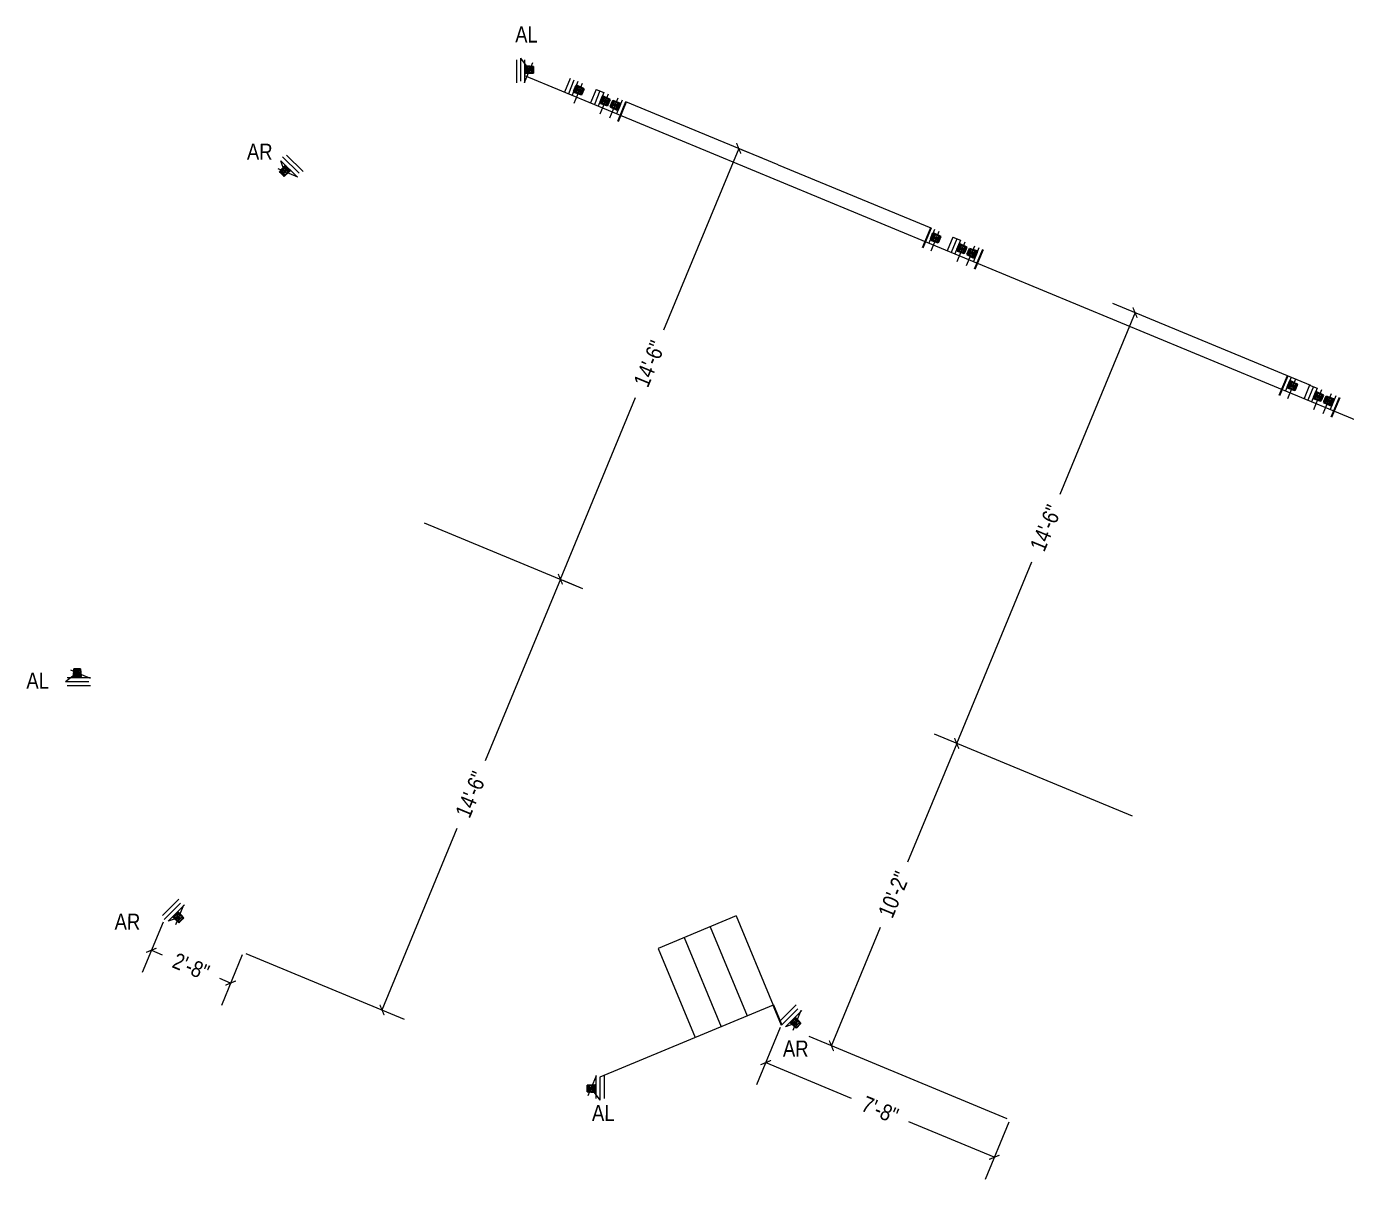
# Model space of a CAD drawing. Header units: inches. Extents: x 23376 to 25615, y 13281 to 14143.
# Drawn here: x 23376 to 23868.4, y 13712.7 to 14142.6 of the extents above; entities that cross this region are included whole.
import ezdxf

# ---------------------------------------------------------------- set-up
doc = ezdxf.new("R2010")
doc.units = ezdxf.units.IN
doc.header["$MEASUREMENT"] = 0
doc.layers.add('BEAMS TEXT', color=3, linetype='Continuous', lineweight=20)
doc.layers.add('FOUNDATION', color=7, linetype='Continuous', lineweight=30)
doc.layers.add('DIMENSIONS', color=3, linetype='Continuous')
doc.styles.add('ARCHENTLTD', font='technical.ttf', dxfattribs={"height": 6})
doc.dimstyles.new('ARCHENTLTD', dxfattribs={"dimscale": 0.05, "dimtxt": 6, "dimasz": 3, "dimexe": 9, "dimexo": 1, "dimgap": 2.5, "dimtad": 0, "dimdec": 1, "dimzin": 1, "dimdsep": 46, "dimlunit": 4, "dimtxsty": 'ARCHENTLTD', "dimblk": 'ARCHTICK', "dimcen": 6, "dimclrd": 256, "dimclre": 256, "dimclrt": 256, "dimazin": 0, "dimtol": 1, "dimtfac": 1, "dimtdec": 1, "dimtofl": 0, "dimtmove": 1, "dimatfit": 3, "dimldrblk": 'ARCHTICK', "dimfxl": 1, "dimfrac": 2, "dimtolj": 1, "dimtzin": 0, "dimlwd": 9, "dimlwe": 9, "dimarcsym": 0})

# ---------------------------------------------------------------- blocks, each defined once
blk = doc.blocks.new('_ArchTick')
at = {"color": 0, "linetype": 'ByBlock', "const_width": 0.15}
blk.add_lwpolyline([(-0.5, -0.5), (0.5, 0.5)], dxfattribs=at)
blk = doc.blocks.new('*D44')
at = {"layer": 'DIMENSIONS', "lineweight": 9}
for p, q in [((23855.08, 14008.72), (23781.17, 14039.34)), ((23789.48, 14035.89), (23761.42, 13968.14)), ((23722.96, 13875.3), (23751.02, 13943.05)), ((23788.56, 13848.13), (23714.65, 13878.75))]:
    blk.add_line(p, q, dxfattribs=at)
at = {"layer": 'DIMENSIONS', "lineweight": 9, "xscale": 3, "yscale": 3, "zscale": 3}
for p, rotation in [((23789.48, 14035.89), 67.49999999999942), ((23722.96, 13875.3), 247.4999999999994)]:
    blk.add_blockref('_ArchTick', p, dxfattribs=dict(at, rotation=rotation))
at = {"layer": 'DIMENSIONS', "lineweight": 9, "insert": (23756.22, 13955.6), "char_height": 6, "attachment_point": 5, "rotation": 67.5, "style": 'ARCHENTLTD'}
blk.add_mtext('\\A1;14\'-6"', dxfattribs=at)
blk = doc.blocks.new('*D45')
at = {"layer": 'DIMENSIONS', "lineweight": 9}
for p, q in [((23788.56, 13848.13), (23714.64, 13878.76)), ((23722.96, 13875.32), (23704.62, 13831.07)), ((23676.24, 13762.58), (23694.57, 13806.83)), ((23741.84, 13735.39), (23667.92, 13766.03))]:
    blk.add_line(p, q, dxfattribs=at)
at = {"layer": 'DIMENSIONS', "lineweight": 9, "xscale": 3, "yscale": 3, "zscale": 3}
for p, rotation in [((23722.96, 13875.32), 67.49033856407726), ((23676.24, 13762.58), 247.4903385640773)]:
    blk.add_blockref('_ArchTick', p, dxfattribs=dict(at, rotation=rotation))
at = {"layer": 'DIMENSIONS', "lineweight": 9, "insert": (23699.6, 13818.95), "char_height": 6, "attachment_point": 5, "rotation": 67.4903, "style": 'ARCHENTLTD'}
blk.add_mtext('\\A1;10\'-2"', dxfattribs=at)
blk = doc.blocks.new('*D46')
at = {"layer": 'DIMENSIONS', "lineweight": 9}
for p, q in [((23524.33, 13957.58), (23583.46, 13933.09)), ((23575.14, 13936.53), (23547.08, 13868.78)), ((23508.62, 13775.94), (23536.68, 13843.69)), ((23457.81, 13796.99), (23516.94, 13772.5))]:
    blk.add_line(p, q, dxfattribs=at)
at = {"layer": 'DIMENSIONS', "lineweight": 9, "xscale": 3, "yscale": 3, "zscale": 3}
for p, rotation in [((23575.14, 13936.53), 67.50000000000088), ((23508.62, 13775.94), 247.5000000000009)]:
    blk.add_blockref('_ArchTick', p, dxfattribs=dict(at, rotation=rotation))
at = {"layer": 'DIMENSIONS', "lineweight": 9, "insert": (23541.88, 13856.24), "char_height": 6, "attachment_point": 5, "rotation": 67.5, "style": 'ARCHENTLTD'}
blk.add_mtext('\\A1;14\'-6"', dxfattribs=at)
blk = doc.blocks.new('*D47')
at = {"layer": 'DIMENSIONS', "lineweight": 9}
for p, q in [((23641.66, 14097.12), (23613.6, 14029.37)), ((23642.58, 14096.74), (23649.98, 14093.68)), ((23575.14, 13936.53), (23603.2, 14004.28)), ((23576.06, 13936.15), (23583.46, 13933.09))]:
    blk.add_line(p, q, dxfattribs=at)
at = {"layer": 'DIMENSIONS', "lineweight": 9, "xscale": 3, "yscale": 3, "zscale": 3}
for p, rotation in [((23641.66, 14097.12), 67.49999999999942), ((23575.14, 13936.53), 247.4999999999994)]:
    blk.add_blockref('_ArchTick', p, dxfattribs=dict(at, rotation=rotation))
at = {"layer": 'DIMENSIONS', "lineweight": 9, "insert": (23608.4, 14016.83), "char_height": 6, "attachment_point": 5, "rotation": 67.5, "style": 'ARCHENTLTD'}
blk.add_mtext('\\A1;14\'-6"', dxfattribs=at)
blk = doc.blocks.new('*D48')
at = {"layer": 'DIMENSIONS', "lineweight": 9}
for p, q in [((23657.17, 13769.35), (23648.33, 13748)), ((23651.77, 13756.32), (23683.64, 13743.11)), ((23736.99, 13721.02), (23705.12, 13734.22)), ((23742.39, 13734.06), (23733.54, 13712.7))]:
    blk.add_line(p, q, dxfattribs=at)
at = {"layer": 'DIMENSIONS', "lineweight": 9, "xscale": 3, "yscale": 3, "zscale": 3}
for p, rotation in [((23651.77, 13756.32), 157.4999999999993), ((23736.99, 13721.02), 337.4999999999993)]:
    blk.add_blockref('_ArchTick', p, dxfattribs=dict(at, rotation=rotation))
at = {"layer": 'DIMENSIONS', "lineweight": 9, "insert": (23694.38, 13738.67), "char_height": 6, "attachment_point": 5, "rotation": 337.5, "style": 'ARCHENTLTD'}
blk.add_mtext('\\A1;7\'-8"', dxfattribs=at)
blk = doc.blocks.new('*D49')
at = {"layer": 'DIMENSIONS', "lineweight": 9}
for p, q in [((23426.94, 13808.69), (23419.15, 13789.89)), ((23422.59, 13798.2), (23426.6, 13796.54)), ((23456.5, 13796.45), (23448.71, 13777.64)), ((23452.16, 13785.96), (23448.15, 13787.62))]:
    blk.add_line(p, q, dxfattribs=at)
at = {"layer": 'DIMENSIONS', "lineweight": 9, "xscale": 3, "yscale": 3, "zscale": 3}
for p, rotation in [((23422.59, 13798.2), 157.5000000000002), ((23452.16, 13785.96), 337.5000000000002)]:
    blk.add_blockref('_ArchTick', p, dxfattribs=dict(at, rotation=rotation))
at = {"layer": 'DIMENSIONS', "lineweight": 9, "insert": (23437.37, 13792.08), "char_height": 6, "attachment_point": 5, "rotation": 337.5, "style": 'ARCHENTLTD'}
blk.add_mtext('\\A1;2\'-8"', dxfattribs=at)

msp = doc.modelspace()

# ---------------------------------------------------------------- linework, layer by layer
for p, q in [((23561.88, 14127.61), (23561.88, 14125.35)), ((23562.02, 14127.61), (23561.88, 14127.61)), ((23562.02, 14127.39), (23562.02, 14127.61)), ((23562.02, 14127.39), (23562.02, 14125.44)), ((23562.15, 14127.43), (23562.15, 14125.44)), ((23562.29, 14127.7), (23565.1, 14127.7)), ((23562.29, 14127.54), (23565.1, 14127.54)), ((23562.29, 14127.14), (23562.29, 14127.42)), ((23562.29, 14125.57), (23562.29, 14127.15)), ((23562.3, 14127.43), (23562.3, 14127.54)), ((23562.42, 14127.23), (23562.42, 14125.62)), ((23565.1, 14127.7), (23562.44, 14127.86)), ((23562.89, 14127.24), (23562.89, 14125.62)), ((23564.44, 14127.23), (23564.44, 14125.62)), ((23564.91, 14127.24), (23564.91, 14125.62)), ((23565.1, 14127.7), (23565.1, 14127.31)), ((23565.1, 14127.36), (23565.1, 14125.49)), ((23565.1, 14127.16), (23565.1, 14125.75)), ((23562.16, 14125.44), (23562.02, 14125.44)), ((23562.29, 14125.19), (23562.05, 14125.19)), ((23562.24, 14125.34), (23562.13, 14125.34)), ((23562.23, 14125.34), (23565.1, 14125.34)), ((23565.1, 14125.2), (23562.25, 14125.02)), ((23562.29, 14125.41), (23562.29, 14125.59)), ((23565.1, 14125.19), (23562.29, 14125.19)), ((23562.3, 14125.41), (23562.3, 14125.34)), ((23565.1, 14125.58), (23565.1, 14125.19)), ((23580.1, 14118.38), (23580.97, 14120.46)), ((23580.23, 14118.33), (23580.11, 14118.38)), ((23580.31, 14118.53), (23580.23, 14118.33)), ((23580.32, 14118.53), (23581.06, 14120.33)), ((23580.43, 14118.44), (23581.19, 14120.28)), ((23580.45, 14118.13), (23583.04, 14117.06)), ((23580.51, 14118.28), (23583.11, 14117.21)), ((23580.56, 14118.38), (23580.52, 14118.28)), ((23583.04, 14117.06), (23580.53, 14117.93)), ((23580.67, 14118.65), (23580.56, 14118.4)), ((23581.27, 14120.1), (23580.66, 14118.64)), ((23580.75, 14118.52), (23581.36, 14120.01)), ((23581.19, 14120.28), (23581.06, 14120.33)), ((23581.18, 14118.34), (23581.8, 14119.83)), ((23581.41, 14120.45), (23581.19, 14120.54)), ((23581.3, 14120.34), (23581.2, 14120.38)), ((23581.33, 14120.25), (23581.26, 14120.08)), ((23581.3, 14120.34), (23583.95, 14119.25)), ((23581.34, 14120.25), (23581.36, 14120.31)), ((23584, 14119.38), (23581.41, 14120.45)), ((23584, 14119.37), (23581.44, 14120.62)), ((23582.62, 14117.75), (23583.24, 14119.24)), ((23583.04, 14117.06), (23583.19, 14117.42)), ((23583.05, 14117.56), (23583.67, 14119.06)), ((23583.17, 14117.37), (23583.89, 14119.11)), ((23583.25, 14117.56), (23583.79, 14118.87)), ((23583.85, 14119.02), (23584, 14119.38)), ((23589.93, 14114.31), (23589.81, 14114.36)), ((23590.01, 14114.51), (23589.93, 14114.31)), ((23590.02, 14114.51), (23590.76, 14116.31)), ((23590.13, 14114.42), (23590.89, 14116.26)), ((23590.15, 14114.12), (23592.74, 14113.04)), ((23590.21, 14114.27), (23592.81, 14113.19)), ((23590.26, 14114.36), (23590.22, 14114.26)), ((23592.75, 14113.05), (23590.23, 14113.91)), ((23590.37, 14114.64), (23590.26, 14114.38)), ((23590.97, 14116.08), (23590.37, 14114.63)), ((23590.45, 14114.51), (23591.06, 14115.99)), ((23590.89, 14116.26), (23590.76, 14116.31)), ((23590.88, 14114.32), (23591.5, 14115.81)), ((23591.11, 14116.43), (23590.89, 14116.53)), ((23591.01, 14116.32), (23590.9, 14116.36)), ((23591.03, 14116.24), (23590.96, 14116.06)), ((23591, 14116.32), (23593.65, 14115.23)), ((23591.04, 14116.23), (23591.06, 14116.29)), ((23593.7, 14115.36), (23591.11, 14116.43)), ((23593.7, 14115.36), (23591.14, 14116.61)), ((23592.32, 14113.73), (23592.94, 14115.22)), ((23592.74, 14113.04), (23592.89, 14113.4)), ((23592.75, 14113.54), (23593.37, 14115.04)), ((23592.87, 14113.36), (23593.59, 14115.09)), ((23592.95, 14113.55), (23593.49, 14114.85)), ((23593.56, 14115), (23593.7, 14115.36)), ((23593.73, 14112.63), (23593.88, 14112.99)), ((23593.73, 14112.64), (23596.12, 14111.47)), ((23596.32, 14111.56), (23593.73, 14112.63)), ((23596.39, 14111.71), (23593.79, 14112.78)), ((23593.86, 14112.95), (23594.58, 14114.68)), ((23593.94, 14113.14), (23594.48, 14114.44)), ((23594.08, 14112.99), (23594.7, 14114.49)), ((23594.52, 14112.82), (23595.13, 14114.31)), ((23594.55, 14114.59), (23594.69, 14114.95)), ((23597.28, 14113.72), (23594.64, 14114.82)), ((23594.69, 14114.95), (23597.38, 14114.02)), ((23594.69, 14114.95), (23597.28, 14113.88)), ((23595.95, 14112.22), (23596.57, 14113.71)), ((23596.39, 14112.05), (23597.01, 14113.53)), ((23596.54, 14112.08), (23596.43, 14111.82)), ((23597.14, 14113.53), (23596.53, 14112.07)), ((23596.55, 14111.76), (23597.32, 14113.6)), ((23596.7, 14111.74), (23597.44, 14113.54)), ((23596.75, 14111.49), (23597.61, 14113.57)), ((23597.2, 14113.68), (23597.13, 14113.51)), ((23597.19, 14113.68), (23597.22, 14113.74)), ((23597.28, 14113.88), (23597.51, 14113.79)), ((23597.28, 14113.72), (23597.38, 14113.68)), ((23597.32, 14113.6), (23597.44, 14113.55)), ((23596.42, 14111.81), (23596.38, 14111.71)), ((23596.7, 14111.74), (23596.62, 14111.54)), ((23596.62, 14111.54), (23596.74, 14111.49)), ((23470.4, 14088.46), (23472.29, 14090.59)), ((23470.4, 14088.46), (23472.38, 14090.45)), ((23470.67, 14088.19), (23470.4, 14088.46)), ((23472.52, 14090.38), (23470.5, 14088.36)), ((23471.93, 14086.93), (23470.6, 14088.26)), ((23471.79, 14087.07), (23470.79, 14088.07)), ((23471.97, 14087.15), (23470.83, 14088.29)), ((23472.3, 14087.49), (23471.16, 14088.62)), ((23474.04, 14088.79), (23472.06, 14086.8)), ((23474.15, 14088.67), (23472.17, 14086.69)), ((23472.17, 14086.69), (23474.16, 14088.45)), ((23473.41, 14088.58), (23472.26, 14089.72)), ((23472.38, 14090.45), (23472.55, 14090.62)), ((23472.53, 14090.29), (23472.48, 14090.33)), ((23472.52, 14090.38), (23472.6, 14090.46)), ((23472.53, 14090.29), (23472.66, 14090.16)), ((23473.73, 14088.92), (23472.59, 14090.06)), ((23472.65, 14090.37), (23472.75, 14090.47)), ((23474.06, 14088.96), (23472.65, 14090.37)), ((23472.65, 14090.18), (23473.76, 14089.06)), ((23474.13, 14089.09), (23472.75, 14090.47)), ((23474.38, 14089.03), (23472.79, 14090.63)), ((23473.76, 14089.07), (23473.95, 14088.87)), ((23473.96, 14088.86), (23474.04, 14088.78)), ((23474.13, 14089.09), (23474.28, 14088.93)), ((23474.28, 14088.93), (23474.38, 14089.03)), ((23472.17, 14086.69), (23471.9, 14086.96)), ((23713.14, 14063.28), (23714, 14065.36)), ((23713.27, 14063.22), (23713.14, 14063.27)), ((23713.35, 14063.42), (23713.27, 14063.22)), ((23713.35, 14063.42), (23714.1, 14065.22)), ((23713.47, 14063.33), (23714.23, 14065.17)), ((23713.49, 14063.03), (23716.08, 14061.95)), ((23713.55, 14063.18), (23716.14, 14062.11)), ((23713.6, 14063.27), (23713.56, 14063.17)), ((23716.08, 14061.96), (23713.57, 14062.83)), ((23713.71, 14063.55), (23713.6, 14063.29)), ((23714.31, 14065), (23713.7, 14063.54)), ((23713.79, 14063.42), (23714.4, 14064.91)), ((23714.23, 14065.17), (23714.1, 14065.22)), ((23714.22, 14063.23), (23714.84, 14064.73)), ((23714.45, 14065.35), (23714.23, 14065.44)), ((23714.34, 14065.23), (23714.24, 14065.27)), ((23714.37, 14065.15), (23714.3, 14064.98)), ((23714.34, 14065.23), (23716.99, 14064.14)), ((23714.38, 14065.15), (23714.4, 14065.2)), ((23717.04, 14064.27), (23714.45, 14065.35)), ((23717.04, 14064.27), (23714.48, 14065.52)), ((23715.66, 14062.64), (23716.27, 14064.13)), ((23716.09, 14062.46), (23716.71, 14063.95)), ((23716.21, 14062.27), (23716.93, 14064)), ((23716.29, 14062.46), (23716.83, 14063.76)), ((23716.89, 14063.92), (23717.04, 14064.27)), ((23716.08, 14061.95), (23716.23, 14062.31)), ((23722.97, 14059.2), (23722.85, 14059.26)), ((23723.05, 14059.4), (23722.97, 14059.2)), ((23723.05, 14059.4), (23723.8, 14061.2)), ((23723.17, 14059.31), (23723.93, 14061.15)), ((23723.19, 14059.01), (23725.78, 14057.94)), ((23723.25, 14059.16), (23725.85, 14058.09)), ((23723.3, 14059.26), (23723.26, 14059.15)), ((23725.78, 14057.94), (23723.27, 14058.81)), ((23723.41, 14059.53), (23723.3, 14059.27)), ((23724.01, 14060.98), (23723.4, 14059.52)), ((23723.49, 14059.4), (23724.1, 14060.89)), ((23723.93, 14061.15), (23723.8, 14061.21)), ((23723.92, 14059.21), (23724.54, 14060.71)), ((23724.15, 14061.33), (23723.93, 14061.42)), ((23724.04, 14061.21), (23723.94, 14061.26)), ((23724.07, 14061.13), (23724, 14060.96)), ((23724.04, 14061.22), (23726.69, 14060.12)), ((23724.08, 14061.13), (23724.1, 14061.19)), ((23726.74, 14060.26), (23724.15, 14061.33)), ((23726.74, 14060.25), (23724.18, 14061.5)), ((23725.36, 14058.62), (23725.98, 14060.11)), ((23725.78, 14057.94), (23725.93, 14058.3)), ((23725.79, 14058.44), (23726.41, 14059.93)), ((23725.99, 14058.44), (23726.53, 14059.74)), ((23726.59, 14059.9), (23726.74, 14060.26)), ((23726.77, 14057.53), (23726.92, 14057.89)), ((23726.9, 14057.84), (23727.62, 14059.57)), ((23726.98, 14058.03), (23727.52, 14059.33)), ((23727.12, 14057.89), (23727.74, 14059.38)), ((23727.56, 14057.71), (23728.17, 14059.2)), ((23727.58, 14059.49), (23727.73, 14059.85)), ((23730.32, 14058.62), (23727.68, 14059.71)), ((23727.73, 14059.85), (23730.32, 14058.77)), ((23727.73, 14059.84), (23730.42, 14058.91)), ((23728.99, 14057.11), (23729.61, 14058.61)), ((23729.43, 14056.94), (23730.05, 14058.43)), ((23730.18, 14058.42), (23729.57, 14056.96)), ((23729.59, 14056.65), (23730.36, 14058.49)), ((23729.74, 14056.64), (23730.48, 14058.44)), ((23729.78, 14056.38), (23730.65, 14058.46)), ((23730.24, 14058.57), (23730.17, 14058.4)), ((23730.23, 14058.58), (23730.26, 14058.64)), ((23730.32, 14058.77), (23730.54, 14058.68)), ((23730.32, 14058.62), (23730.42, 14058.57)), ((23730.36, 14058.49), (23730.48, 14058.44)), ((23726.77, 14057.53), (23729.16, 14056.37)), ((23729.36, 14056.45), (23726.77, 14057.53)), ((23729.43, 14056.6), (23726.83, 14057.68)), ((23729.46, 14056.71), (23729.42, 14056.6)), ((23729.58, 14056.97), (23729.47, 14056.72)), ((23729.74, 14056.63), (23729.66, 14056.44)), ((23729.66, 14056.44), (23729.78, 14056.38)), ((23846.18, 14008.17), (23847.04, 14010.25)), ((23846.39, 14008.32), (23847.14, 14010.12)), ((23846.5, 14008.22), (23847.27, 14010.06)), ((23847.35, 14009.89), (23846.74, 14008.43)), ((23846.83, 14008.31), (23847.44, 14009.8)), ((23847.27, 14010.06), (23847.14, 14010.12)), ((23847.26, 14008.12), (23847.87, 14009.62)), ((23847.49, 14010.24), (23847.27, 14010.33)), ((23847.38, 14010.13), (23847.28, 14010.17)), ((23847.41, 14010.04), (23847.34, 14009.87)), ((23847.38, 14010.13), (23850.03, 14009.03)), ((23847.42, 14010.04), (23847.44, 14010.1)), ((23850.08, 14009.17), (23847.49, 14010.24)), ((23850.08, 14009.16), (23847.52, 14010.41)), ((23848.7, 14007.54), (23849.31, 14009.02)), ((23849.13, 14007.35), (23849.75, 14008.84)), ((23849.25, 14007.16), (23849.97, 14008.9)), ((23849.33, 14007.35), (23849.87, 14008.65)), ((23849.93, 14008.81), (23850.08, 14009.17)), ((23846.31, 14008.12), (23846.18, 14008.17)), ((23846.39, 14008.31), (23846.31, 14008.12)), ((23846.53, 14007.92), (23849.12, 14006.85)), ((23846.59, 14008.07), (23849.18, 14007)), ((23846.64, 14008.17), (23846.6, 14008.07)), ((23849.12, 14006.85), (23846.61, 14007.72)), ((23846.75, 14008.44), (23846.64, 14008.18)), ((23849.12, 14006.85), (23849.27, 14007.21)), ((23856.01, 14004.1), (23855.88, 14004.15)), ((23856.09, 14004.29), (23856.01, 14004.1)), ((23856.09, 14004.3), (23856.84, 14006.1)), ((23856.21, 14004.2), (23856.97, 14006.05)), ((23856.23, 14003.9), (23858.82, 14002.83)), ((23856.29, 14004.05), (23858.88, 14002.98)), ((23856.34, 14004.15), (23856.3, 14004.05)), ((23858.82, 14002.83), (23856.31, 14003.7)), ((23856.45, 14004.42), (23856.34, 14004.16)), ((23857.05, 14005.87), (23856.44, 14004.41)), ((23856.53, 14004.29), (23857.14, 14005.78)), ((23856.97, 14006.05), (23856.84, 14006.1)), ((23856.96, 14004.11), (23857.58, 14005.6)), ((23857.19, 14006.22), (23856.97, 14006.31)), ((23857.08, 14006.11), (23856.98, 14006.15)), ((23857.11, 14006.02), (23857.04, 14005.85)), ((23857.08, 14006.11), (23859.73, 14005.01)), ((23857.12, 14006.02), (23857.14, 14006.08)), ((23859.78, 14005.15), (23857.19, 14006.22)), ((23859.78, 14005.14), (23857.22, 14006.39)), ((23858.4, 14003.52), (23859.01, 14005.01)), ((23858.83, 14003.33), (23859.45, 14004.83)), ((23859.03, 14003.33), (23859.57, 14004.64)), ((23859.63, 14004.79), (23859.78, 14005.15)), ((23859.94, 14002.73), (23860.66, 14004.47)), ((23860.02, 14002.92), (23860.56, 14004.23)), ((23860.16, 14002.78), (23860.78, 14004.27)), ((23860.6, 14002.61), (23861.21, 14004.09)), ((23860.62, 14004.38), (23860.77, 14004.74)), ((23863.36, 14003.51), (23860.71, 14004.6)), ((23860.77, 14004.74), (23863.36, 14003.67)), ((23860.77, 14004.73), (23863.46, 14003.81)), ((23858.82, 14002.83), (23858.97, 14003.19)), ((23859.81, 14002.42), (23859.96, 14002.78)), ((23859.81, 14002.42), (23862.2, 14001.26)), ((23862.4, 14001.35), (23859.81, 14002.42)), ((23862.46, 14001.5), (23859.87, 14002.57)), ((23862.03, 14002), (23862.65, 14003.5)), ((23862.5, 14001.6), (23862.45, 14001.5)), ((23862.47, 14001.83), (23863.08, 14003.32)), ((23862.62, 14001.87), (23862.51, 14001.61)), ((23863.22, 14003.32), (23862.61, 14001.86)), ((23862.63, 14001.54), (23863.39, 14003.39)), ((23862.78, 14001.53), (23862.69, 14001.33)), ((23862.69, 14001.33), (23862.82, 14001.28)), ((23862.78, 14001.53), (23863.52, 14003.33)), ((23862.82, 14001.28), (23863.68, 14003.36)), ((23863.28, 14003.47), (23863.21, 14003.3)), ((23863.27, 14003.47), (23863.3, 14003.53)), ((23863.36, 14003.67), (23863.58, 14003.57)), ((23863.36, 14003.51), (23863.46, 14003.47)), ((23863.39, 14003.39), (23863.52, 14003.33)), ((23393.68, 13903.05), (23393.52, 13900.39)), ((23393.68, 13900.24), (23393.68, 13903.05)), ((23393.68, 13903.05), (23394.07, 13903.05)), ((23393.84, 13900.24), (23393.84, 13903.05)), ((23394.02, 13903.05), (23395.9, 13903.05)), ((23394.15, 13902.86), (23395.76, 13902.86)), ((23394.15, 13902.39), (23395.76, 13902.39)), ((23394.15, 13900.84), (23395.76, 13900.84)), ((23394.15, 13900.37), (23395.76, 13900.37)), ((23394.22, 13903.05), (23395.63, 13903.05)), ((23395.8, 13903.05), (23396.19, 13903.05)), ((23396.04, 13900.18), (23396.04, 13903.05)), ((23396.18, 13903.05), (23396.36, 13900.2)), ((23396.19, 13903.05), (23396.19, 13900.24)), ((23393.99, 13899.96), (23393.77, 13899.96)), ((23393.77, 13899.96), (23393.77, 13899.83)), ((23393.78, 13899.83), (23396.03, 13899.83)), ((23393.95, 13900.25), (23393.84, 13900.25)), ((23393.95, 13900.1), (23395.94, 13900.1)), ((23394.24, 13900.24), (23393.96, 13900.24)), ((23393.99, 13899.96), (23395.94, 13899.96)), ((23395.81, 13900.24), (23394.23, 13900.24)), ((23395.97, 13900.24), (23395.79, 13900.24)), ((23395.94, 13900.1), (23395.94, 13899.97)), ((23395.98, 13900.25), (23396.04, 13900.25)), ((23396.04, 13900.19), (23396.04, 13900.08)), ((23396.19, 13900.24), (23396.19, 13900)), ((23432.3, 13812.45), (23430.71, 13810.86)), ((23432.25, 13812.2), (23430.87, 13810.82)), ((23432.37, 13812.13), (23430.96, 13810.72)), ((23431.16, 13810.71), (23432.27, 13811.83)), ((23432.41, 13811.8), (23431.28, 13810.66)), ((23432.25, 13812.2), (23432.4, 13812.35)), ((23432.26, 13811.82), (23432.46, 13812.02)), ((23432.4, 13812.35), (23432.3, 13812.45)), ((23432.48, 13812.03), (23432.55, 13812.1)), ((23432.55, 13812.11), (23434.53, 13810.12)), ((23432.66, 13812.22), (23434.64, 13810.24)), ((23434.64, 13810.24), (23432.88, 13812.22)), ((23430.89, 13810.45), (23430.72, 13810.62)), ((23432.87, 13808.47), (23430.74, 13810.36)), ((23430.96, 13810.72), (23430.87, 13810.82)), ((23430.95, 13810.59), (23430.87, 13810.67)), ((23432.87, 13808.46), (23430.89, 13810.45)), ((23430.95, 13810.59), (23432.97, 13808.57)), ((23431.04, 13810.59), (23431, 13810.55)), ((23431.04, 13810.6), (23431.17, 13810.73)), ((23432.75, 13811.47), (23431.61, 13810.33)), ((23433.85, 13810.37), (23432.71, 13809.23)), ((23433.14, 13808.74), (23432.87, 13808.46)), ((23434.18, 13810.04), (23433.04, 13808.9)), ((23434.41, 13810), (23433.08, 13808.67)), ((23434.26, 13809.85), (23433.26, 13808.86)), ((23434.64, 13810.24), (23434.37, 13809.96)), ((23662.54, 13773.11), (23660.94, 13771.52)), ((23662.48, 13772.86), (23661.1, 13771.48)), ((23662.61, 13772.79), (23661.2, 13771.38)), ((23661.39, 13771.38), (23662.51, 13772.49)), ((23662.65, 13772.46), (23661.51, 13771.32)), ((23662.48, 13772.86), (23662.63, 13773.01)), ((23662.5, 13772.49), (23662.7, 13772.68)), ((23662.63, 13773.01), (23662.54, 13773.11)), ((23662.71, 13772.69), (23662.79, 13772.77)), ((23662.78, 13772.77), (23664.77, 13770.79)), ((23662.9, 13772.88), (23664.88, 13770.9)), ((23664.88, 13770.9), (23663.11, 13772.89)), ((23661.12, 13771.11), (23660.95, 13771.28)), ((23663.11, 13769.13), (23660.98, 13771.02)), ((23661.2, 13771.38), (23661.1, 13771.48)), ((23661.19, 13771.25), (23661.11, 13771.33)), ((23663.11, 13769.13), (23661.12, 13771.11)), ((23661.18, 13771.25), (23663.21, 13769.23)), ((23661.28, 13771.26), (23661.24, 13771.21)), ((23661.28, 13771.26), (23661.41, 13771.39)), ((23662.99, 13772.14), (23661.84, 13770.99)), ((23664.08, 13771.03), (23662.95, 13769.89)), ((23663.38, 13769.4), (23663.11, 13769.13)), ((23664.42, 13770.7), (23663.28, 13769.56)), ((23664.64, 13770.66), (23663.31, 13769.33)), ((23664.5, 13770.52), (23663.5, 13769.52)), ((23664.88, 13770.9), (23664.61, 13770.63)), ((23585.18, 13747.86), (23588.03, 13748.04)), ((23588.05, 13747.72), (23585.18, 13747.72)), ((23585.19, 13747.87), (23587.99, 13747.87)), ((23585.19, 13747.48), (23585.19, 13747.87)), ((23587.98, 13747.66), (23587.98, 13747.72)), ((23587.99, 13747.87), (23588.23, 13747.87)), ((23587.99, 13747.65), (23587.99, 13747.47)), ((23588.05, 13747.72), (23588.15, 13747.72)), ((23588.41, 13745.46), (23588.41, 13747.71)), ((23585.18, 13745.7), (23585.18, 13747.58)), ((23587.99, 13745.52), (23585.18, 13745.52)), ((23585.18, 13745.36), (23587.84, 13745.2)), ((23585.19, 13745.9), (23585.19, 13747.31)), ((23585.19, 13745.36), (23585.19, 13745.75)), ((23587.99, 13745.36), (23585.19, 13745.36)), ((23585.37, 13745.83), (23585.37, 13747.44)), ((23585.84, 13745.83), (23585.84, 13747.44)), ((23587.4, 13745.83), (23587.4, 13747.44)), ((23587.87, 13745.83), (23587.87, 13747.44)), ((23587.98, 13745.63), (23587.98, 13745.52)), ((23587.99, 13747.49), (23587.99, 13745.91)), ((23587.99, 13745.92), (23587.99, 13745.64)), ((23588.13, 13745.63), (23588.13, 13747.62)), ((23588.13, 13747.62), (23588.26, 13747.62)), ((23588.27, 13745.67), (23588.27, 13747.62)), ((23588.27, 13745.67), (23588.27, 13745.46)), ((23588.27, 13745.46), (23588.4, 13745.46))]:
    msp.add_line(p, q)
for centre in [(23563.69, 14126.44), (23582.23, 14118.76), (23591.93, 14114.75), (23595.51, 14113.26), (23472.27, 14088.57), (23715.27, 14063.66), (23724.97, 14059.64), (23728.55, 14058.16), (23848.31, 14008.55), (23858.01, 14004.53), (23861.59, 14003.05), (23394.94, 13901.64), (23432.76, 13810.34), (23663, 13771), (23586.59, 13746.62)]:
    msp.add_circle(centre, 0.429)
for centre, radius, start, end in [((23562.42, 14127.31), 0.414, 107.9575, 168.0372), ((23562.39, 14127.5), 0.365, 81.7737, 180.8044), ((23562.28, 14127.41), 0.129, 85.3407, 167.9578), ((23562.22, 14127.41), 0.0734, 8.6253, 158.0658), ((23562.28, 14127.23), 0.0923, 280.6767, 79.3233), ((23562.65, 14127.2), 0.238, 9.8865, 170.1135), ((23563.67, 14127.59), 0.152, 200.7209, 339.2791), ((23564.68, 14127.2), 0.238, 9.8865, 170.1135), ((23565.08, 14127.24), 0.0801, 80.0605, 279.9395), ((23562.07, 14125.39), 0.195, 173.1441, 264.2359), ((23562.22, 14125.35), 0.331, 184.6666, 275.2729), ((23562.13, 14125.46), 0.118, 179.7846, 267.4211), ((23562.23, 14125.41), 0.0677, 263.8966, 2.0291), ((23562.28, 14125.66), 0.0923, 280.6767, 79.3233), ((23562.65, 14125.65), 0.235, 179.498, 0.502), ((23563.67, 14125.3), 0.16, 15.8254, 158.1641), ((23564.68, 14125.65), 0.235, 179.498, 0.502), ((23565.09, 14125.66), 0.085, 83.8611, 276.1389), ((23580.62, 14118.29), 0.365, 156.6956, 255.7263), ((23580.72, 14118.45), 0.414, 169.4628, 229.5425), ((23580.55, 14118.4), 0.129, 169.5422, 252.1593), ((23580.5, 14118.43), 0.0734, 179.4342, 328.8747), ((23580.62, 14118.57), 0.0923, 258.1767, 56.8233), ((23580.98, 14118.47), 0.238, 167.3865, 327.6135), ((23581.13, 14120.36), 0.195, 73.2641, 164.3559), ((23581.29, 14120.33), 0.331, 62.2271, 152.8334), ((23581.16, 14120.27), 0.118, 70.0789, 157.7154), ((23581.22, 14120.02), 0.0923, 258.1767, 56.8233), ((23581.27, 14120.28), 0.0677, 335.4709, 73.6034), ((23581.57, 14119.89), 0.235, 336.998, 158.002), ((23581.76, 14117.71), 0.152, 358.2209, 136.7791), ((23582.65, 14119.83), 0.16, 179.3359, 321.6746), ((23582.85, 14117.69), 0.238, 167.3865, 327.6135), ((23583.21, 14117.5), 0.0801, 57.5605, 257.4395), ((23583.44, 14119.12), 0.235, 336.998, 158.002), ((23583.82, 14118.95), 0.085, 61.3611, 253.6389), ((23590.32, 14114.27), 0.365, 156.6956, 255.7263), ((23590.42, 14114.43), 0.414, 169.4628, 229.5425), ((23590.25, 14114.39), 0.129, 169.5422, 252.1593), ((23590.2, 14114.41), 0.0734, 179.4342, 328.8747), ((23590.32, 14114.56), 0.0923, 258.1767, 56.8233), ((23590.68, 14114.45), 0.238, 167.3865, 327.6135), ((23590.84, 14116.34), 0.195, 73.2641, 164.3559), ((23590.99, 14116.31), 0.331, 62.2271, 152.8334), ((23590.86, 14116.25), 0.118, 70.0789, 157.7154), ((23590.92, 14116.01), 0.0923, 258.1767, 56.8233), ((23590.97, 14116.26), 0.0677, 335.4709, 73.6034), ((23591.27, 14115.88), 0.235, 336.998, 158.002), ((23591.46, 14113.69), 0.152, 358.2209, 136.7791), ((23592.35, 14115.81), 0.16, 179.3359, 321.6746), ((23592.55, 14113.67), 0.238, 167.3865, 327.6135), ((23592.91, 14113.48), 0.0801, 57.5605, 257.4395), ((23593.14, 14115.1), 0.235, 336.998, 158.002), ((23593.52, 14114.93), 0.085, 61.3611, 253.6389), ((23593.92, 14113.06), 0.0801, 237.5605, 77.4395), ((23594.31, 14112.94), 0.238, 167.3865, 327.6135), ((23594.52, 14114.51), 0.085, 241.3611, 73.6389), ((23594.91, 14114.37), 0.235, 336.998, 158.002), ((23595.1, 14112.19), 0.152, 358.2209, 136.7791), ((23595.97, 14114.31), 0.16, 173.3254, 315.6641), ((23596.19, 14112.17), 0.238, 167.3865, 327.6135), ((23596.52, 14111.99), 0.0923, 78.1767, 236.8233), ((23596.78, 14113.59), 0.235, 336.998, 158.002), ((23597.12, 14113.44), 0.0923, 78.1767, 236.8233), ((23597.26, 14113.66), 0.0677, 61.3966, 159.5291), ((23597.29, 14113.7), 0.331, 342.1666, 72.7729), ((23597.33, 14113.57), 0.118, 337.2846, 64.9211), ((23597.41, 14113.62), 0.195, 330.6441, 61.7359), ((23596.31, 14111.79), 0.365, 239.2737, 338.3044), ((23596.36, 14111.97), 0.414, 265.4575, 325.5372), ((23596.44, 14111.82), 0.129, 242.8407, 325.4578), ((23596.5, 14111.81), 0.0734, 166.1253, 315.5658), ((23470.74, 14088.14), 0.085, 308.8611, 141.1389), ((23471.02, 14088.44), 0.235, 44.498, 225.502), ((23471.48, 14089.39), 0.16, 240.8254, 23.1641), ((23472.11, 14087.34), 0.238, 234.8865, 35.1135), ((23472.45, 14089.87), 0.235, 44.498, 225.502), ((23472.54, 14090.38), 0.331, 49.6666, 140.2729), ((23472.58, 14090.34), 0.0677, 128.8966, 227.0291), ((23472.67, 14090.46), 0.195, 38.1441, 129.2359), ((23472.68, 14090.37), 0.118, 44.7846, 132.4211), ((23472.72, 14090.12), 0.0923, 145.6767, 304.3233), ((23473.11, 14087.78), 0.152, 65.7209, 204.2791), ((23473.54, 14088.78), 0.238, 234.8865, 35.1135), ((23473.83, 14089.01), 0.0923, 145.6767, 304.3233), ((23474, 14088.93), 0.0734, 233.6253, 23.0658), ((23473.96, 14088.88), 0.129, 310.3407, 32.9578), ((23473.79, 14088.86), 0.414, 332.9575, 33.0372), ((23473.94, 14088.75), 0.365, 306.7737, 45.8044), ((23471.85, 14087.03), 0.0801, 305.0605, 144.9395), ((23713.66, 14063.18), 0.365, 156.6956, 255.7263), ((23713.76, 14063.34), 0.414, 169.4628, 229.5425), ((23713.59, 14063.3), 0.129, 169.5422, 252.1593), ((23713.54, 14063.33), 0.0734, 179.4342, 328.8747), ((23713.66, 14063.47), 0.0923, 258.1767, 56.8233), ((23714.02, 14063.36), 0.238, 167.3865, 327.6135), ((23714.17, 14065.25), 0.195, 73.2641, 164.3559), ((23714.33, 14065.22), 0.331, 62.2271, 152.8334), ((23714.2, 14065.16), 0.118, 70.0789, 157.7154), ((23714.26, 14064.92), 0.0923, 258.1767, 56.8233), ((23714.31, 14065.17), 0.0677, 335.4709, 73.6034), ((23714.61, 14064.79), 0.235, 336.998, 158.002), ((23715.69, 14064.72), 0.16, 179.3359, 321.6746), ((23716.48, 14064.01), 0.235, 336.998, 158.002), ((23716.85, 14063.84), 0.085, 61.3611, 253.6389), ((23714.8, 14062.6), 0.152, 358.2209, 136.7791), ((23715.89, 14062.58), 0.238, 167.3865, 327.6135), ((23716.25, 14062.39), 0.0801, 57.5605, 257.4395), ((23723.36, 14059.16), 0.365, 156.6956, 255.7263), ((23723.46, 14059.32), 0.414, 169.4628, 229.5425), ((23723.29, 14059.28), 0.129, 169.5422, 252.1593), ((23723.24, 14059.31), 0.0734, 179.4342, 328.8747), ((23723.36, 14059.45), 0.0923, 258.1767, 56.8233), ((23723.72, 14059.34), 0.238, 167.3865, 327.6135), ((23723.87, 14061.23), 0.195, 73.2641, 164.3559), ((23724.03, 14061.21), 0.331, 62.2271, 152.8334), ((23723.9, 14061.15), 0.118, 70.0789, 157.7154), ((23723.96, 14060.9), 0.0923, 258.1767, 56.8233), ((23724.01, 14061.16), 0.0677, 335.4709, 73.6034), ((23724.31, 14060.77), 0.235, 336.998, 158.002), ((23724.5, 14058.58), 0.152, 358.2209, 136.7791), ((23725.39, 14060.7), 0.16, 179.3359, 321.6746), ((23725.59, 14058.57), 0.238, 167.3865, 327.6135), ((23725.95, 14058.37), 0.0801, 57.5605, 257.4395), ((23726.18, 14059.99), 0.235, 336.998, 158.002), ((23726.55, 14059.82), 0.085, 61.3611, 253.6389), ((23726.96, 14057.95), 0.0801, 237.5605, 77.4395), ((23727.35, 14057.83), 0.238, 167.3865, 327.6135), ((23727.56, 14059.41), 0.085, 241.3611, 73.6389), ((23727.94, 14059.26), 0.235, 336.998, 158.002), ((23729.01, 14059.2), 0.16, 173.3254, 315.6641), ((23729.82, 14058.49), 0.235, 336.998, 158.002), ((23730.16, 14058.33), 0.0923, 78.1767, 236.8233), ((23730.3, 14058.55), 0.0677, 61.3966, 159.5291), ((23730.32, 14058.6), 0.331, 342.1666, 72.7729), ((23730.37, 14058.47), 0.118, 337.2846, 64.9211), ((23730.45, 14058.51), 0.195, 330.6441, 61.7359), ((23728.14, 14057.08), 0.152, 358.2209, 136.7791), ((23729.22, 14057.06), 0.238, 167.3865, 327.6135), ((23729.35, 14056.68), 0.365, 239.2737, 338.3044), ((23729.4, 14056.87), 0.414, 265.4575, 325.5372), ((23729.48, 14056.71), 0.129, 242.8407, 325.4578), ((23729.56, 14056.88), 0.0923, 78.1767, 236.8233), ((23729.54, 14056.7), 0.0734, 166.1253, 315.5658), ((23847.21, 14010.15), 0.195, 73.2641, 164.3559), ((23847.36, 14010.12), 0.331, 62.2271, 152.8334), ((23847.24, 14010.06), 0.118, 70.0789, 157.7154), ((23847.3, 14009.81), 0.0923, 258.1767, 56.8233), ((23847.35, 14010.07), 0.0677, 335.4709, 73.6034), ((23847.65, 14009.68), 0.235, 336.998, 158.002), ((23848.72, 14009.61), 0.16, 179.3359, 321.6746), ((23849.52, 14008.91), 0.235, 336.998, 158.002), ((23849.89, 14008.74), 0.085, 61.3611, 253.6389), ((23846.7, 14008.07), 0.365, 156.6956, 255.7263), ((23846.8, 14008.24), 0.414, 169.4628, 229.5425), ((23846.58, 14008.22), 0.0734, 179.4342, 328.8747), ((23846.63, 14008.19), 0.129, 169.5422, 252.1593), ((23846.69, 14008.36), 0.0923, 258.1767, 56.8233), ((23847.05, 14008.25), 0.238, 167.3865, 327.6135), ((23847.84, 14007.5), 0.152, 358.2209, 136.7791), ((23848.93, 14007.48), 0.238, 167.3865, 327.6135), ((23849.29, 14007.29), 0.0801, 57.5605, 257.4395), ((23856.4, 14004.06), 0.365, 156.6956, 255.7263), ((23856.5, 14004.22), 0.414, 169.4628, 229.5425), ((23856.33, 14004.17), 0.129, 169.5422, 252.1593), ((23856.28, 14004.2), 0.0734, 179.4342, 328.8747), ((23856.4, 14004.34), 0.0923, 258.1767, 56.8233), ((23856.76, 14004.23), 0.238, 167.3865, 327.6135), ((23856.91, 14006.13), 0.195, 73.2641, 164.3559), ((23857.07, 14006.1), 0.331, 62.2271, 152.8334), ((23856.94, 14006.04), 0.118, 70.0789, 157.7154), ((23857, 14005.79), 0.0923, 258.1767, 56.8233), ((23857.05, 14006.05), 0.0677, 335.4709, 73.6034), ((23857.35, 14005.66), 0.235, 336.998, 158.002), ((23858.43, 14005.6), 0.16, 179.3359, 321.6746), ((23859.22, 14004.89), 0.235, 336.998, 158.002), ((23859.59, 14004.72), 0.085, 61.3611, 253.6389), ((23860.6, 14004.3), 0.085, 241.3611, 73.6389), ((23860.98, 14004.16), 0.235, 336.998, 158.002), ((23862.05, 14004.1), 0.16, 173.3254, 315.6641), ((23863.36, 14003.49), 0.331, 342.1666, 72.7729), ((23857.54, 14003.48), 0.152, 358.2209, 136.7791), ((23858.63, 14003.46), 0.238, 167.3865, 327.6135), ((23858.99, 14003.27), 0.0801, 57.5605, 257.4395), ((23860, 14002.85), 0.0801, 237.5605, 77.4395), ((23860.39, 14002.73), 0.238, 167.3865, 327.6135), ((23861.17, 14001.97), 0.152, 358.2209, 136.7791), ((23862.26, 14001.95), 0.238, 167.3865, 327.6135), ((23862.39, 14001.58), 0.365, 239.2737, 338.3044), ((23862.43, 14001.76), 0.414, 265.4575, 325.5372), ((23862.52, 14001.61), 0.129, 242.8407, 325.4578), ((23862.6, 14001.78), 0.0923, 78.1767, 236.8233), ((23862.58, 14001.59), 0.0734, 166.1253, 315.5658), ((23862.86, 14003.38), 0.235, 336.998, 158.002), ((23863.2, 14003.23), 0.0923, 78.1767, 236.8233), ((23863.34, 14003.44), 0.0677, 61.3966, 159.5291), ((23863.41, 14003.36), 0.118, 337.2846, 64.9211), ((23863.49, 14003.4), 0.195, 330.6441, 61.7359), ((23393.89, 13900.34), 0.365, 171.7737, 270.8044), ((23393.79, 13901.62), 0.152, 290.7209, 69.2791), ((23394.19, 13902.63), 0.238, 99.8865, 260.1135), ((23394.19, 13900.6), 0.238, 99.8865, 260.1135), ((23394.15, 13900.23), 0.0923, 10.6767, 169.3233), ((23394.15, 13903.03), 0.0801, 170.0605, 9.9395), ((23395.72, 13903.04), 0.085, 173.8611, 6.1389), ((23395.72, 13900.23), 0.0923, 10.6767, 169.3233), ((23395.73, 13902.63), 0.235, 269.498, 90.502), ((23395.73, 13900.6), 0.235, 269.498, 90.502), ((23396.08, 13901.62), 0.16, 105.8254, 248.1641), ((23394.07, 13900.37), 0.414, 197.9575, 258.0372), ((23393.97, 13900.23), 0.129, 175.3407, 257.9578), ((23393.97, 13900.17), 0.0734, 98.6253, 248.0658), ((23395.93, 13900.08), 0.118, 269.7846, 357.4211), ((23395.98, 13900.18), 0.0677, 353.8966, 92.0291), ((23396, 13900.02), 0.195, 263.1441, 354.2359), ((23396.03, 13900.17), 0.331, 274.6666, 5.2729), ((23432.47, 13811.85), 0.414, 62.9575, 123.0372), ((23432.32, 13811.9), 0.0923, 235.6767, 34.3233), ((23432.59, 13812.01), 0.365, 36.7737, 135.8044), ((23432.45, 13812.03), 0.129, 40.3407, 122.9578), ((23432.4, 13812.06), 0.0734, 323.6253, 113.0658), ((23432.56, 13811.61), 0.238, 324.8865, 125.1135), ((23430.95, 13810.61), 0.331, 139.6666, 230.2729), ((23430.87, 13810.74), 0.195, 128.1441, 219.2359), ((23430.96, 13810.75), 0.118, 134.7846, 222.4211), ((23430.99, 13810.65), 0.0677, 218.8966, 317.0291), ((23431.21, 13810.79), 0.0923, 235.6767, 34.3233), ((23431.46, 13810.52), 0.235, 134.498, 315.502), ((23431.94, 13809.55), 0.16, 330.8254, 113.1641), ((23432.9, 13809.08), 0.235, 134.498, 315.502), ((23433.2, 13808.8), 0.085, 38.8611, 231.1389), ((23433.56, 13811.17), 0.152, 155.7209, 294.2791), ((23433.99, 13810.18), 0.238, 324.8865, 125.1135), ((23434.3, 13809.92), 0.0801, 35.0605, 234.9395), ((23662.71, 13772.52), 0.414, 62.9575, 123.0372), ((23662.55, 13772.56), 0.0923, 235.6767, 34.3233), ((23662.82, 13772.67), 0.365, 36.7737, 135.8044), ((23662.64, 13772.73), 0.0734, 323.6253, 113.0658), ((23662.69, 13772.69), 0.129, 40.3407, 122.9578), ((23662.79, 13772.27), 0.238, 324.8865, 125.1135), ((23661.19, 13771.27), 0.331, 139.6666, 230.2729), ((23661.1, 13771.4), 0.195, 128.1441, 219.2359), ((23661.2, 13771.41), 0.118, 134.7846, 222.4211), ((23661.23, 13771.31), 0.0677, 218.8966, 317.0291), ((23661.44, 13771.45), 0.0923, 235.6767, 34.3233), ((23661.7, 13771.18), 0.235, 134.498, 315.502), ((23662.17, 13770.21), 0.16, 330.8254, 113.1641), ((23663.13, 13769.75), 0.235, 134.498, 315.502), ((23663.43, 13769.47), 0.085, 38.8611, 231.1389), ((23663.79, 13771.84), 0.152, 155.7209, 294.2791), ((23664.23, 13770.84), 0.238, 324.8865, 125.1135), ((23664.54, 13770.58), 0.0801, 35.0605, 234.9395), ((23585.6, 13747.41), 0.235, 359.498, 180.502), ((23586.61, 13747.76), 0.16, 195.8254, 338.1641), ((23587.63, 13747.41), 0.235, 359.498, 180.502), ((23588.06, 13747.66), 0.0677, 83.8966, 182.0291), ((23588.06, 13747.71), 0.331, 4.6666, 95.2729), ((23588.15, 13747.61), 0.118, 359.7846, 87.4211), ((23588.21, 13747.68), 0.195, 353.1441, 84.2359), ((23585.19, 13747.4), 0.085, 263.8611, 96.1389), ((23585.2, 13745.83), 0.0801, 260.0605, 99.9395), ((23585.6, 13745.87), 0.238, 189.8865, 350.1135), ((23586.62, 13745.47), 0.152, 20.7209, 159.2791), ((23587.63, 13745.87), 0.238, 189.8865, 350.1135), ((23587.89, 13745.57), 0.365, 261.7737, 0.8044), ((23588, 13747.4), 0.0923, 100.6767, 259.3233), ((23588, 13745.83), 0.0923, 100.6767, 259.3233), ((23587.86, 13745.75), 0.414, 287.9575, 348.0372), ((23588.06, 13745.65), 0.0734, 188.6253, 338.0658), ((23588, 13745.65), 0.129, 265.3407, 347.9578)]:
    msp.add_arc(centre, radius, start, end)
at = {"layer": 'FOUNDATION', "lineweight": 9}
for p, q in [((23558.86, 14121.52), (23558.86, 14130.18)), ((23560.36, 14122.14), (23560.36, 14130.8)), ((23560.36, 14122.14), (23560.36, 14130.8)), ((23561.86, 14121.52), (23561.86, 14130.18)), ((24012.89, 13937.4), (23561.86, 14124.22)), ((23578.84, 14123.15), (23576.73, 14118.06)), ((23580.22, 14122.57), (23578.12, 14117.49)), ((23581.61, 14122), (23579.5, 14116.92)), ((23588.54, 14119.13), (23586.43, 14114.05)), ((23589.92, 14118.55), (23587.82, 14113.47)), ((23588.54, 14119.13), (23591.31, 14117.98)), ((23591.31, 14117.98), (23589.2, 14112.9)), ((23598.24, 14115.11), (23596.13, 14110.03)), ((23656.44, 14091), (23599.62, 14114.54)), ((23477.05, 14086.39), (23470.93, 14092.51)), ((23471.55, 14094.01), (23477.67, 14087.89)), ((23477.67, 14087.89), (23471.55, 14094.01)), ((23479.17, 14088.51), (23473.05, 14094.63)), ((23656.44, 14091), (23713.26, 14067.47)), ((23713.26, 14067.47), (23711.16, 14062.38)), ((23714.65, 14066.89), (23712.54, 14061.81)), ((23714.65, 14066.89), (23712.54, 14061.81)), ((23721.58, 14064.02), (23719.47, 14058.94)), ((23722.96, 14063.45), (23720.86, 14058.37)), ((23721.58, 14064.02), (23724.35, 14062.87)), ((23724.35, 14062.87), (23722.24, 14057.79)), ((23731.28, 14060), (23729.17, 14054.92)), ((23846.3, 14012.36), (23844.19, 14007.28)), ((23847.69, 14011.78), (23845.58, 14006.7)), ((23854.61, 14008.91), (23852.51, 14003.83)), ((23854.61, 14008.91), (23857.39, 14007.77)), ((23856, 14008.34), (23853.9, 14003.26)), ((23857.39, 14007.77), (23855.28, 14002.69)), ((23864.32, 14004.9), (23862.21, 13999.81)), ((23399.24, 13898.31), (23390.58, 13898.31)), ((23399.24, 13898.31), (23390.58, 13898.31)), ((23399.86, 13899.81), (23391.2, 13899.81)), ((23399.86, 13896.81), (23391.2, 13896.81)), ((23432.82, 13817.24), (23426.7, 13811.12)), ((23427.32, 13809.62), (23433.44, 13815.74)), ((23433.44, 13815.74), (23427.32, 13809.62)), ((23434.94, 13815.12), (23428.82, 13808.99)), ((23640.67, 13810.97), (23611.58, 13798.89)), ((23630.97, 13806.95), (23644.78, 13773.7)), ((23640.67, 13810.97), (23654.47, 13777.72)), ((23621.27, 13802.92), (23635.08, 13769.67)), ((23611.58, 13798.89), (23625.38, 13765.64)), ((23654.47, 13777.72), (23589.92, 13750.92)), ((23663.06, 13777.9), (23656.94, 13771.78)), ((23657.56, 13770.28), (23663.68, 13776.4)), ((23663.68, 13776.4), (23657.56, 13770.28)), ((23665.18, 13775.78), (23659.06, 13769.66)), ((23588.42, 13751.54), (23588.42, 13742.88)), ((23589.92, 13750.92), (23589.92, 13742.26)), ((23589.92, 13750.92), (23589.92, 13742.26)), ((23591.42, 13751.54), (23591.42, 13742.88))]:
    msp.add_line(p, q, dxfattribs=at)
at = {"layer": 'FOUNDATION', "color": 6, "lineweight": 9}
for p, q in [((23563.69, 14126.44), (23560.36, 14130.8)), ((23564.75, 14128.98), (23561.69, 14121.59)), ((23583.28, 14121.3), (23580.22, 14113.91)), ((23592.98, 14117.29), (23589.92, 14109.89)), ((23596.56, 14115.8), (23593.5, 14108.41)), ((23472.27, 14088.57), (23470.93, 14092.51)), ((23469.73, 14089.62), (23477.12, 14086.56)), ((23716.32, 14066.2), (23713.26, 14058.81)), ((23726.02, 14062.18), (23722.96, 14054.79)), ((23729.6, 14060.7), (23726.54, 14053.31)), ((23849.36, 14011.09), (23846.3, 14003.7)), ((23859.06, 14007.07), (23856, 13999.68)), ((23862.64, 14005.59), (23859.58, 13998.2)), ((23394.94, 13901.64), (23390.58, 13898.31)), ((23392.4, 13902.7), (23399.79, 13899.63)), ((23431.71, 13807.8), (23434.77, 13815.19)), ((23432.76, 13810.34), (23428.82, 13808.99)), ((23661.95, 13768.46), (23665.01, 13775.85)), ((23663, 13771), (23659.06, 13769.66)), ((23585.53, 13744.08), (23588.6, 13751.47)), ((23586.59, 13746.62), (23589.92, 13742.26))]:
    msp.add_line(p, q, dxfattribs=at)
at = {"layer": 'FOUNDATION', "lineweight": 30}
for p, q in [((23599.62, 14114.54), (23596.56, 14107.14)), ((23713.26, 14067.47), (23710.2, 14060.07)), ((23732.66, 14059.43), (23729.6, 14052.04)), ((23846.3, 14012.36), (23843.24, 14004.97)), ((23865.7, 14004.32), (23862.64, 13996.93)), ((23654.47, 13777.72), (23657.56, 13770.28))]:
    msp.add_line(p, q, dxfattribs=at)

# ---------------------------------------------------------------- texts
at = {"layer": 'BEAMS TEXT', "linetype": 'Continuous', "lineweight": 9, "char_height": 6, "attachment_point": 5, "rotation": 359.6375, "style": 'ARCHENTLTD'}
for s, insert in [('AL \\P\\P  ', (23562.45, 14129.58)), ('AR \\P\\P  ', (23462.97, 14085.9)), ('AL \\P\\P  ', (23380.14, 13888.7)), ('AR \\P\\P  ', (23413.62, 13798.85)), ('AR \\P\\P  ', (23662.88, 13751.55)), ('AL \\P\\P  ', (23591.1, 13727.54))]:
    msp.add_mtext(s, dxfattribs=dict(at, insert=insert))

# ---------------------------------------------------------------- dimensions: what is measured, and where the dimension line sits
at = {"layer": 'DIMENSIONS', "lineweight": 9}
for p1, p2, distance, picture, middle in [((23575.14, 13936.53), (23641.66, 14097.12), 0, '*D47', (23608.4, 14016.83)), ((23789.48, 13847.75), (23856, 14008.34), 72, '*D44', (23756.22, 13955.6)), ((23523.4, 13957.96), (23456.88, 13797.37), 56, '*D46', (23541.88, 13856.24)), ((23789.48, 13847.75), (23742.76, 13735.01), -72.01, '*D45', (23699.6, 13818.95)), ((23427.32, 13809.62), (23456.88, 13797.37), -12.35, '*D49', (23437.37, 13792.08)), ((23657.56, 13770.28), (23742.77, 13734.98), -15.11, '*D48', (23694.38, 13738.67))]:
    dim = msp.add_aligned_dim(p1=p1, p2=p2, distance=distance, dimstyle='ARCHENTLTD', override={"dimscale": 1, "dimtol": 0, "dimtix": 0, "dimtofl": 0, "dimtmove": 1, "dimatfit": 3}, dxfattribs=at)
    dim.commit()
    dim.dimension.update_dxf_attribs({"geometry": picture, "text_midpoint": middle})

doc.saveas('drawing.dxf')
